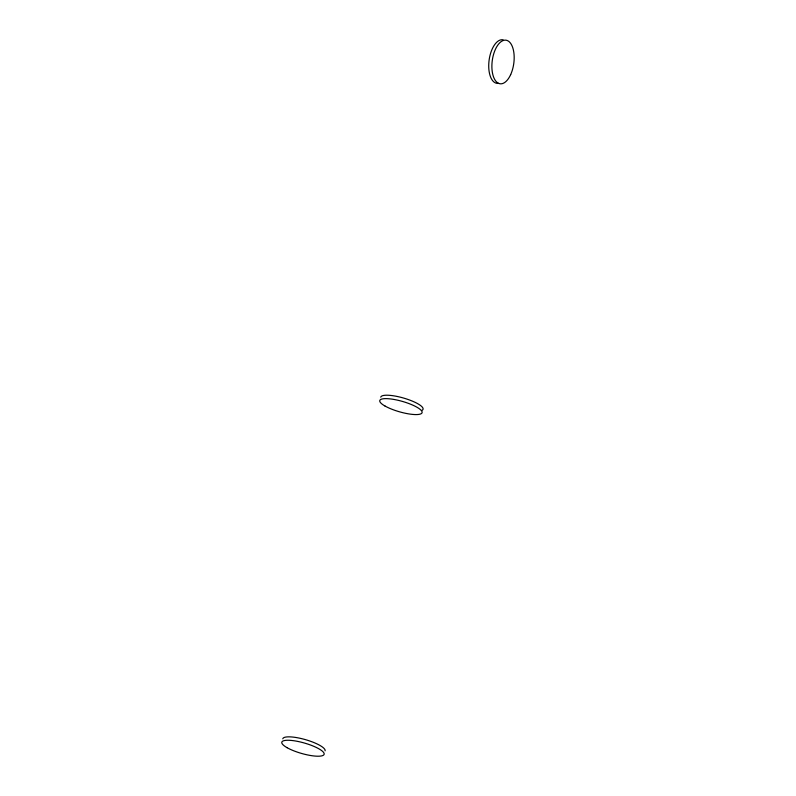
<?xml version="1.0" encoding="UTF-8"?>
<svg xmlns="http://www.w3.org/2000/svg" width="796" height="796" viewBox="0 0 796 796"><rect width="100%" height="100%" fill="white"/><g stroke="black" fill="none" stroke-linecap="round" stroke-linejoin="round"><path stroke-width="1.19" d="M498.555 83.321A21.999 10.855 -82.3 0 1 488.953 61.471A21.999 10.855 -82.3 0 1 503.102 39.8M380.757 397.184A21.999 5.393 16 0 1 405.93 398.766A21.999 5.393 16 0 1 422.019 410.348M282.789 738.817A21.999 5.393 16 0 1 305.216 739.574A21.999 5.393 16 0 1 325.106 750.827M510.674 74.585A21.999 10.855 -82.3 0 0 506.256 40.228A21.999 10.855 -82.3 0 0 492.177 71.142A21.999 10.855 -82.3 0 0 510.674 74.585M385.075 406.069A21.999 5.393 16 0 0 421.044 413.771A21.999 5.393 16 0 0 396.677 399.98A21.999 5.393 16 0 0 385.075 406.069M287.117 747.703A21.999 5.393 16 0 0 323.086 755.404A21.999 5.393 16 0 0 298.719 741.613A21.999 5.393 16 0 0 287.117 747.703"/></g></svg>
